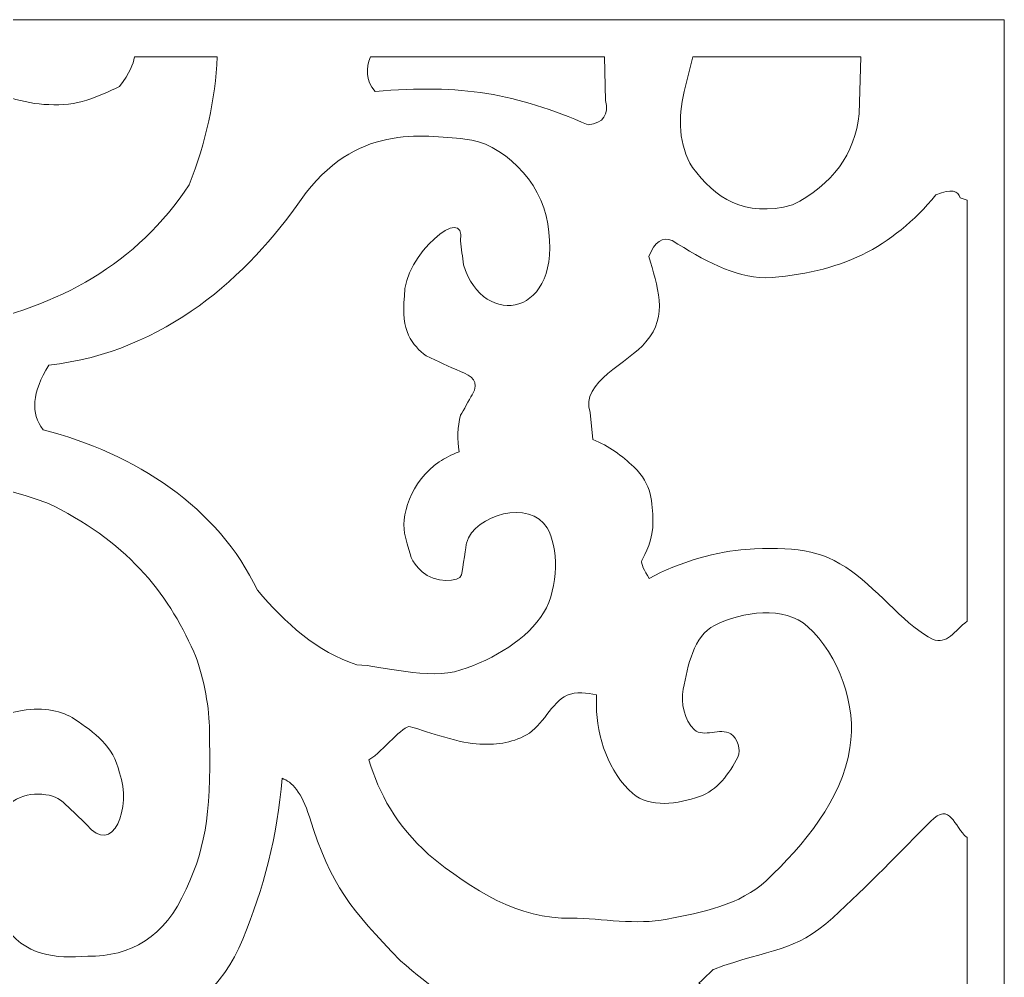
# Model space of a CAD drawing. Header units: centimetres. Extents: x -9.3 to 9.5, y -2.9 to 13.8.
# Drawn here: x -4.659 to -0.488, y 9.703 to 13.757 of the extents above; entities that cross this region are included whole.
import ezdxf

# ---------------------------------------------------------------- set-up
doc = ezdxf.new("R2010")
doc.units = ezdxf.units.CM
doc.header["$MEASUREMENT"] = 0
doc.layers.add('layer 1', color=7, linetype='Continuous')

msp = doc.modelspace()

# ---------------------------------------------------------------- linework, layer by layer
at = {"layer": 'layer 1', "color": 250, "lineweight": 9}
for points, knots in [([(-9.31831, 13.75701), (-9.31831, 13.75701), (-9.1604, 13.75701), (-9.1604, 13.75701), (-9.1604, 13.75701), (-9.1604, 13.75701), (-0.64637, 13.75701), (-0.64637, 13.75701), (-0.64637, 13.75701), (-0.64637, 13.75701), (-0.48846, 13.75701), (-0.48846, 13.75701), (-0.48846, 13.75701), (-0.48846, 13.75701), (-0.48846, 13.59915), (-0.48846, 13.59915), (-0.48846, 13.59915), (-0.48846, 13.59915), (-0.48846, -2.78594), (-0.48846, -2.78594), (-0.48846, -2.78594), (-0.48846, -2.78594), (-0.48846, -2.9438), (-0.48846, -2.9438), (-0.48846, -2.9438), (-0.48846, -2.9438), (-0.64637, -2.9438), (-0.64637, -2.9438), (-0.64637, -2.9438), (-0.64637, -2.9438), (-9.1604, -2.9438), (-9.1604, -2.9438), (-9.1604, -2.9438), (-9.1604, -2.9438), (-9.31831, -2.9438), (-9.31831, -2.9438), (-9.31831, -2.9438), (-9.31831, -2.9438), (-9.31831, -2.78594), (-9.31831, -2.78594), (-9.31831, -2.78594), (-9.31831, -2.78594), (-9.31831, 4.65436), (-9.31831, 4.65436), (-9.31831, 4.65436), (-9.31831, 4.65436), (-9.31831, 6.15887), (-9.31831, 6.15887), (-9.31831, 6.15887), (-9.31831, 6.15887), (-9.31831, 13.59915), (-9.31831, 13.59915), (-9.31831, 13.59915), (-9.31831, 13.59915), (-9.31831, 13.75701), (-9.31831, 13.75701)], [0, 0, 0, 0, 0.0666667, 0.0666667, 0.0666667, 0.0666667, 0.1333333, 0.1333333, 0.1333333, 0.1333333, 0.2, 0.2, 0.2, 0.2, 0.2666667, 0.2666667, 0.2666667, 0.2666667, 0.3333333, 0.3333333, 0.3333333, 0.3333333, 0.4, 0.4, 0.4, 0.4, 0.4666667, 0.4666667, 0.4666667, 0.4666667, 0.5333333, 0.5333333, 0.5333333, 0.5333333, 0.6, 0.6, 0.6, 0.6, 0.6666667, 0.6666667, 0.6666667, 0.6666667, 0.7333333, 0.7333333, 0.7333333, 0.7333333, 0.8, 0.8, 0.8, 0.8, 0.8666667, 0.8666667, 0.8666667, 0.8666667, 1, 1, 1, 1]), ([(-3.82195, 13.59915), (-3.82195, 13.59915), (-4.17265, 13.59915), (-4.17265, 13.59915), (-4.17265, 13.59915), (-4.17866, 13.56772), (-4.18949, 13.53299), (-4.23581, 13.47453), (-4.23581, 13.47453), (-4.32587, 13.43095), (-4.41659, 13.38896), (-4.53543, 13.39734), (-4.53543, 13.39734), (-4.64522, 13.40086), (-4.74502, 13.43946), (-4.84338, 13.48312), (-4.84338, 13.48312), (-4.9208, 13.50478), (-4.96574, 13.47295), (-4.96328, 13.36302), (-4.96328, 13.36302), (-4.98606, 13.26723), (-4.99927, 13.17144), (-5.03176, 13.07565), (-5.03176, 13.07565), (-5.08272, 12.93735), (-5.14233, 12.83832), (-5.39972, 12.79687), (-5.39972, 12.79687), (-5.54168, 12.78294), (-5.69394, 12.77759), (-5.84477, 12.77114), (-5.84477, 12.77114), (-5.92006, 12.7515), (-5.92071, 12.71217), (-5.88757, 12.6639), (-5.88757, 12.6639), (-5.59902, 12.4768), (-5.23603, 12.41821), (-4.89478, 12.46231), (-4.89478, 12.46231), (-4.49126, 12.54044), (-4.16169, 12.72307), (-3.94063, 13.05849), (-3.94063, 13.05849), (-3.87039, 13.23873), (-3.82897, 13.41892), (-3.82195, 13.59915)], [0, 0, 0, 0, 0.0769231, 0.0769231, 0.0769231, 0.0769231, 0.1538462, 0.1538462, 0.1538462, 0.1538462, 0.2307692, 0.2307692, 0.2307692, 0.2307692, 0.3076923, 0.3076923, 0.3076923, 0.3076923, 0.3846154, 0.3846154, 0.3846154, 0.3846154, 0.4615385, 0.4615385, 0.4615385, 0.4615385, 0.5384615, 0.5384615, 0.5384615, 0.5384615, 0.6153846, 0.6153846, 0.6153846, 0.6153846, 0.6923077, 0.6923077, 0.6923077, 0.6923077, 0.7692308, 0.7692308, 0.7692308, 0.7692308, 0.8461538, 0.8461538, 0.8461538, 0.8461538, 1, 1, 1, 1]), ([(-2.18116, 13.59915), (-2.18116, 13.59915), (-3.17331, 13.59915), (-3.17331, 13.59915), (-3.17331, 13.59915), (-3.1921, 13.55045), (-3.19469, 13.50179), (-3.15334, 13.45309), (-3.15334, 13.45309), (-2.78681, 13.48498), (-2.55821, 13.44489), (-2.25038, 13.31156), (-2.25038, 13.31156), (-2.18618, 13.32014), (-2.16198, 13.35445), (-2.17773, 13.4145), (-2.17773, 13.4145), (-2.17773, 13.4145), (-2.18116, 13.59915), (-2.18116, 13.59915)], [0, 0, 0, 0, 0.1666667, 0.1666667, 0.1666667, 0.1666667, 0.3333333, 0.3333333, 0.3333333, 0.3333333, 0.5, 0.5, 0.5, 0.5, 0.6666667, 0.6666667, 0.6666667, 0.6666667, 1, 1, 1, 1]), ([(-1.0958, 13.59915), (-1.0958, 13.59915), (-1.80747, 13.59915), (-1.80747, 13.59915), (-1.80747, 13.59915), (-1.80747, 13.59915), (-1.84384, 13.45309), (-1.84384, 13.45309), (-1.84384, 13.45309), (-1.87131, 13.33814), (-1.86783, 13.22929), (-1.80965, 13.13141), (-1.80965, 13.13141), (-1.71252, 13.00407), (-1.59169, 12.91683), (-1.38601, 12.97271), (-1.38601, 12.97271), (-1.21492, 13.05852), (-1.12073, 13.18718), (-1.10363, 13.35874), (-1.10363, 13.35874), (-1.10363, 13.35874), (-1.0958, 13.59915), (-1.0958, 13.59915)], [0, 0, 0, 0, 0.1428571, 0.1428571, 0.1428571, 0.1428571, 0.2857143, 0.2857143, 0.2857143, 0.2857143, 0.4285714, 0.4285714, 0.4285714, 0.4285714, 0.5714286, 0.5714286, 0.5714286, 0.5714286, 0.7142857, 0.7142857, 0.7142857, 0.7142857, 1, 1, 1, 1]), ([(-4.55935, 12.021), (-4.17055, 11.92101), (-3.81609, 11.69213), (-3.6519, 11.34134), (-3.6519, 11.34134), (-3.53156, 11.20255), (-3.40088, 11.08067), (-3.23021, 11.02548), (-3.23021, 11.02548), (-3.12599, 11.02406), (-2.93021, 10.95861), (-2.7895, 11.00403), (-2.7895, 11.00403), (-2.64877, 11.04944), (-2.50641, 11.13645), (-2.43965, 11.24636), (-2.43965, 11.24636), (-2.37318, 11.35626), (-2.37779, 11.52596), (-2.42483, 11.60557), (-2.42483, 11.60557), (-2.49644, 11.72685), (-2.73209, 11.663), (-2.76603, 11.54124), (-2.76603, 11.54124), (-2.7681, 11.53374), (-2.78139, 11.43756), (-2.78737, 11.40611), (-2.78737, 11.40611), (-2.79339, 11.37467), (-2.90193, 11.37132), (-2.95417, 11.42007), (-2.95417, 11.42007), (-3.00658, 11.46882), (-3.00015, 11.48148), (-3.02492, 11.5659), (-3.02492, 11.5659), (-3.0495, 11.65032), (-3.00262, 11.80451), (-2.88155, 11.88544), (-2.88155, 11.88544), (-2.85784, 11.90129), (-2.82935, 11.91542), (-2.79763, 11.92798), (-2.79763, 11.92798), (-2.80611, 11.97668), (-2.80438, 12.03519), (-2.79145, 12.08244), (-2.79145, 12.08244), (-2.77727, 12.10174), (-2.7567, 12.14923), (-2.74243, 12.16852), (-2.74243, 12.16852), (-2.70865, 12.22655), (-2.74522, 12.24936), (-2.79157, 12.26716), (-2.79157, 12.26716), (-2.8401, 12.28933), (-2.88863, 12.31149), (-2.93712, 12.33364), (-2.93712, 12.33364), (-2.9958, 12.37928), (-3.0451, 12.4378), (-3.02917, 12.58669), (-3.02917, 12.58669), (-3.03487, 12.75795), (-2.76377, 12.98603), (-2.79157, 12.82045), (-2.79157, 12.82045), (-2.78737, 12.78686), (-2.78316, 12.75327), (-2.7788, 12.71966), (-2.7788, 12.71966), (-2.69556, 12.44345), (-2.35447, 12.49666), (-2.42219, 12.89315), (-2.42219, 12.89315), (-2.4477, 13.07582), (-2.62033, 13.2382), (-2.77298, 13.25192), (-2.77298, 13.25192), (-2.95409, 13.26818), (-3.24091, 13.31651), (-3.46603, 12.99582), (-3.46603, 12.99582), (-3.69102, 12.67512), (-4.03918, 12.35118), (-4.53543, 12.29422), (-4.53543, 12.29422), (-4.60603, 12.18033), (-4.61367, 12.08926), (-4.55875, 12.02103), (-4.55875, 12.02103), (-4.55875, 12.02103), (-4.55935, 12.021), (-4.55935, 12.021)], [0, 0, 0, 0, 0.04, 0.04, 0.04, 0.04, 0.08, 0.08, 0.08, 0.08, 0.12, 0.12, 0.12, 0.12, 0.16, 0.16, 0.16, 0.16, 0.2, 0.2, 0.2, 0.2, 0.24, 0.24, 0.24, 0.24, 0.28, 0.28, 0.28, 0.28, 0.32, 0.32, 0.32, 0.32, 0.36, 0.36, 0.36, 0.36, 0.4, 0.4, 0.4, 0.4, 0.44, 0.44, 0.44, 0.44, 0.48, 0.48, 0.48, 0.48, 0.52, 0.52, 0.52, 0.52, 0.56, 0.56, 0.56, 0.56, 0.6, 0.6, 0.6, 0.6, 0.64, 0.64, 0.64, 0.64, 0.68, 0.68, 0.68, 0.68, 0.72, 0.72, 0.72, 0.72, 0.76, 0.76, 0.76, 0.76, 0.8, 0.8, 0.8, 0.8, 0.84, 0.84, 0.84, 0.84, 0.88, 0.88, 0.88, 0.88, 0.92, 0.92, 0.92, 0.92, 1, 1, 1, 1]), ([(-0.64637, 11.21049), (-0.64637, 11.21049), (-0.64637, 12.9931), (-0.64637, 12.9931), (-0.64637, 12.9931), (-0.64637, 12.9931), (-0.67507, 13.00273), (-0.67507, 13.00273), (-0.67507, 13.00273), (-0.6844, 13.03205), (-0.7116, 13.04349), (-0.7779, 13.0156), (-0.7779, 13.0156), (-0.96391, 12.78992), (-1.18523, 12.68248), (-1.50146, 12.6639), (-1.50146, 12.6639), (-1.63275, 12.66657), (-1.76399, 12.73956), (-1.89511, 12.8226), (-1.89511, 12.8226), (-1.93661, 12.83977), (-1.96939, 12.8169), (-1.99363, 12.75398), (-1.99363, 12.75398), (-1.96017, 12.63257), (-1.90765, 12.50216), (-2.00636, 12.39369), (-2.00636, 12.39369), (-2.07683, 12.30234), (-2.28812, 12.22517), (-2.24182, 12.09345), (-2.24182, 12.09345), (-2.24182, 12.09345), (-2.23147, 11.9791), (-2.23147, 11.9791), (-2.23147, 11.9791), (-2.16206, 11.95348), (-2.10714, 11.91048), (-2.05776, 11.86399), (-2.05776, 11.86399), (-1.97957, 11.79036), (-1.97957, 11.71048), (-1.97641, 11.63454), (-1.97641, 11.63454), (-1.97343, 11.55859), (-2.01149, 11.49084), (-2.02356, 11.46725), (-2.02356, 11.46725), (-2.02959, 11.45555), (-2.01177, 11.42379), (-1.99221, 11.39162), (-1.99221, 11.39162), (-1.87079, 11.46136), (-1.6913, 11.50849), (-1.58309, 11.51463), (-1.58309, 11.51463), (-1.38601, 11.52582), (-1.26627, 11.51717), (-1.13572, 11.42221), (-1.13572, 11.42221), (-1.01494, 11.33455), (-0.893, 11.18023), (-0.79189, 11.13488), (-0.79189, 11.13488), (-0.73165, 11.10785), (-0.69802, 11.17085), (-0.64637, 11.21049)], [0, 0, 0, 0, 0.0555556, 0.0555556, 0.0555556, 0.0555556, 0.1111111, 0.1111111, 0.1111111, 0.1111111, 0.1666667, 0.1666667, 0.1666667, 0.1666667, 0.2222222, 0.2222222, 0.2222222, 0.2222222, 0.2777778, 0.2777778, 0.2777778, 0.2777778, 0.3333333, 0.3333333, 0.3333333, 0.3333333, 0.3888889, 0.3888889, 0.3888889, 0.3888889, 0.4444444, 0.4444444, 0.4444444, 0.4444444, 0.5, 0.5, 0.5, 0.5, 0.5555556, 0.5555556, 0.5555556, 0.5555556, 0.6111111, 0.6111111, 0.6111111, 0.6111111, 0.6666667, 0.6666667, 0.6666667, 0.6666667, 0.7222222, 0.7222222, 0.7222222, 0.7222222, 0.7777778, 0.7777778, 0.7777778, 0.7777778, 0.8333333, 0.8333333, 0.8333333, 0.8333333, 0.8888889, 0.8888889, 0.8888889, 0.8888889, 1, 1, 1, 1]), ([(-5.91659, 11.52497), (-5.65171, 11.5313), (-5.41277, 11.49586), (-5.28844, 11.41295), (-5.28844, 11.41295), (-5.11852, 11.3062), (-4.89523, 10.95035), (-4.98069, 10.67626), (-4.98069, 10.67626), (-4.96028, 10.69069), (-4.93875, 10.70433), (-4.91619, 10.71708), (-4.91619, 10.71708), (-4.81424, 10.77445), (-4.76805, 10.81237), (-4.64821, 10.83268), (-4.64821, 10.83268), (-4.55616, 10.84831), (-4.47563, 10.82919), (-4.42628, 10.79614), (-4.42628, 10.79614), (-4.34159, 10.73955), (-4.26126, 10.68268), (-4.23581, 10.56869), (-4.23581, 10.56869), (-4.18157, 10.42502), (-4.26356, 10.20879), (-4.37489, 10.34994), (-4.37489, 10.34994), (-4.40423, 10.37776), (-4.43356, 10.40561), (-4.46294, 10.43342), (-4.46294, 10.43342), (-4.49636, 10.46512), (-4.5168, 10.47382), (-4.56465, 10.47786), (-4.56465, 10.47786), (-4.64748, 10.48484), (-4.72802, 10.44992), (-4.80289, 10.30491), (-4.80289, 10.30491), (-4.82427, 10.14725), (-4.82083, 10.00713), (-4.72781, 9.92961), (-4.72781, 9.92961), (-4.63753, 9.79058), (-4.50711, 9.78215), (-4.37061, 9.79236), (-4.37061, 9.79236), (-4.18877, 9.79022), (-4.04398, 9.87172), (-3.95351, 10.07544), (-3.95351, 10.07544), (-3.86345, 10.26888), (-3.84765, 10.42237), (-3.85516, 10.76583), (-3.85516, 10.76583), (-3.85721, 10.85559), (-3.88275, 10.99369), (-3.9211, 11.08051), (-3.9211, 11.08051), (-4.0332, 11.33519), (-4.21087, 11.55471), (-4.54395, 11.71173), (-4.54395, 11.71173), (-4.78398, 11.79778), (-4.97225, 11.82361), (-5.23505, 11.81245), (-5.23505, 11.81245), (-5.58915, 11.76684), (-5.8329, 11.66485), (-5.91659, 11.52497)], [0, 0, 0, 0, 0.0526316, 0.0526316, 0.0526316, 0.0526316, 0.1052632, 0.1052632, 0.1052632, 0.1052632, 0.1578947, 0.1578947, 0.1578947, 0.1578947, 0.2105263, 0.2105263, 0.2105263, 0.2105263, 0.2631579, 0.2631579, 0.2631579, 0.2631579, 0.3157895, 0.3157895, 0.3157895, 0.3157895, 0.3684211, 0.3684211, 0.3684211, 0.3684211, 0.4210526, 0.4210526, 0.4210526, 0.4210526, 0.4736842, 0.4736842, 0.4736842, 0.4736842, 0.5263158, 0.5263158, 0.5263158, 0.5263158, 0.5789474, 0.5789474, 0.5789474, 0.5789474, 0.6315789, 0.6315789, 0.6315789, 0.6315789, 0.6842105, 0.6842105, 0.6842105, 0.6842105, 0.7368421, 0.7368421, 0.7368421, 0.7368421, 0.7894737, 0.7894737, 0.7894737, 0.7894737, 0.8421053, 0.8421053, 0.8421053, 0.8421053, 0.8947368, 0.8947368, 0.8947368, 0.8947368, 1, 1, 1, 1]), ([(-3.1792, 10.62387), (-3.13771, 10.48065), (-3.06256, 10.34511), (-2.92653, 10.22342), (-2.92653, 10.22342), (-2.73929, 10.06826), (-2.54452, 9.94814), (-2.32325, 9.95321), (-2.32325, 9.95321), (-2.18763, 9.95177), (-2.04964, 9.92337), (-1.91665, 9.94892), (-1.91665, 9.94892), (-1.76941, 9.97719), (-1.60676, 10.00944), (-1.49726, 10.11189), (-1.49726, 10.11189), (-1.33546, 10.26326), (-1.17767, 10.4551), (-1.14215, 10.67376), (-1.14215, 10.67376), (-1.11285, 10.85311), (-1.18708, 11.06654), (-1.32181, 11.18845), (-1.32181, 11.18845), (-1.41899, 11.27651), (-1.59835, 11.25191), (-1.71545, 11.19275), (-1.71545, 11.19275), (-1.80513, 11.14752), (-1.82905, 11.02103), (-1.84812, 10.92254), (-1.84812, 10.92254), (-1.85936, 10.86433), (-1.84428, 10.79154), (-1.80112, 10.75097), (-1.80112, 10.75097), (-1.7633, 10.71563), (-1.69073, 10.76133), (-1.64705, 10.73382), (-1.64705, 10.73382), (-1.61799, 10.71552), (-1.60167, 10.66592), (-1.61703, 10.63517), (-1.61703, 10.63517), (-1.65169, 10.56558), (-1.70625, 10.49338), (-1.77962, 10.4679), (-1.77962, 10.4679), (-1.86873, 10.43701), (-1.99146, 10.41833), (-2.06208, 10.48076), (-2.06208, 10.48076), (-2.16294, 10.56989), (-2.21551, 10.71937), (-2.21615, 10.85392), (-2.21615, 10.85392), (-2.21623, 10.86898), (-2.21623, 10.88369), (-2.21608, 10.89816), (-2.21608, 10.89816), (-2.25483, 10.90678), (-2.3019, 10.91326), (-2.3403, 10.89681), (-2.3403, 10.89681), (-2.40587, 10.86864), (-2.44422, 10.7654), (-2.51142, 10.72952), (-2.51142, 10.72952), (-2.57846, 10.69364), (-2.64145, 10.68508), (-2.7253, 10.69092), (-2.7253, 10.69092), (-2.80919, 10.69677), (-2.9572, 10.75168), (-3.00347, 10.76384), (-3.00347, 10.76384), (-3.03653, 10.77252), (-3.11609, 10.66137), (-3.1792, 10.62387)], [0, 0, 0, 0, 0.047619, 0.047619, 0.047619, 0.047619, 0.0952381, 0.0952381, 0.0952381, 0.0952381, 0.1428571, 0.1428571, 0.1428571, 0.1428571, 0.1904762, 0.1904762, 0.1904762, 0.1904762, 0.2380952, 0.2380952, 0.2380952, 0.2380952, 0.2857143, 0.2857143, 0.2857143, 0.2857143, 0.3333333, 0.3333333, 0.3333333, 0.3333333, 0.3809524, 0.3809524, 0.3809524, 0.3809524, 0.4285714, 0.4285714, 0.4285714, 0.4285714, 0.4761905, 0.4761905, 0.4761905, 0.4761905, 0.5238095, 0.5238095, 0.5238095, 0.5238095, 0.5714286, 0.5714286, 0.5714286, 0.5714286, 0.6190476, 0.6190476, 0.6190476, 0.6190476, 0.6666667, 0.6666667, 0.6666667, 0.6666667, 0.7142857, 0.7142857, 0.7142857, 0.7142857, 0.7619048, 0.7619048, 0.7619048, 0.7619048, 0.8095238, 0.8095238, 0.8095238, 0.8095238, 0.8571429, 0.8571429, 0.8571429, 0.8571429, 0.9047619, 0.9047619, 0.9047619, 0.9047619, 1, 1, 1, 1]), ([(-3.03608, 9.05149), (-3.00989, 9.03758), (-2.98375, 9.02338), (-2.95797, 9.00893), (-2.95797, 9.00893), (-2.95797, 9.00893), (-2.93497, 8.99615), (-2.93497, 8.99615), (-2.93497, 8.99615), (-2.91554, 8.98513), (-2.89627, 8.97392), (-2.87704, 8.96259), (-2.87704, 8.96259), (-2.87704, 8.96259), (-2.86108, 8.95311), (-2.86108, 8.95311), (-2.86108, 8.95311), (-2.80644, 8.92077), (-2.75282, 8.88719), (-2.70012, 8.85245), (-2.70012, 8.85245), (-2.70012, 8.85245), (-2.69831, 8.85125), (-2.69831, 8.85125), (-2.69831, 8.85125), (-2.6438, 8.8154), (-2.5903, 8.7783), (-2.53784, 8.73997), (-2.53784, 8.73997), (-2.53784, 8.73997), (-2.53328, 8.73667), (-2.53328, 8.73667), (-2.53328, 8.73667), (-2.31968, 8.58059), (-2.12172, 8.4045), (-1.94206, 8.21112), (-1.94206, 8.21112), (-1.79838, 8.2417), (-1.90324, 8.41097), (-1.7262, 8.4917), (-1.7262, 8.4917), (-1.66625, 8.51903), (-1.55205, 8.51672), (-1.53358, 8.46273), (-1.53358, 8.46273), (-1.51524, 8.40875), (-1.55322, 8.42681), (-1.58708, 8.3716), (-1.58708, 8.3716), (-1.63581, 8.29217), (-1.60146, 8.22053), (-1.56995, 8.16894), (-1.56995, 8.16894), (-1.41927, 8.10568), (-1.28298, 8.11639), (-1.17205, 8.25902), (-1.17205, 8.25902), (-1.02565, 8.50212), (-1.14692, 8.70942), (-1.34322, 8.90667), (-1.34322, 8.90667), (-1.55589, 9.13154), (-1.82796, 9.31668), (-2.2461, 9.4042), (-2.2461, 9.4042), (-2.61123, 9.43336), (-2.77965, 9.54776), (-3.0463, 9.77306), (-3.0463, 9.77306), (-3.25614, 9.99244), (-3.33894, 10.08532), (-3.4314, 10.3821), (-3.4314, 10.3821), (-3.46397, 10.4864), (-3.50521, 10.53109), (-3.54736, 10.54528), (-3.54736, 10.54528), (-3.56607, 10.30088), (-3.62617, 10.07606), (-3.71402, 9.8643), (-3.71402, 9.8643), (-3.79729, 9.65487), (-3.95662, 9.53324), (-4.1476, 9.44832)], [0, 0, 0, 0, 0.0454545, 0.0454545, 0.0454545, 0.0454545, 0.0909091, 0.0909091, 0.0909091, 0.0909091, 0.1363636, 0.1363636, 0.1363636, 0.1363636, 0.1818182, 0.1818182, 0.1818182, 0.1818182, 0.2272727, 0.2272727, 0.2272727, 0.2272727, 0.2727273, 0.2727273, 0.2727273, 0.2727273, 0.3181818, 0.3181818, 0.3181818, 0.3181818, 0.3636364, 0.3636364, 0.3636364, 0.3636364, 0.4090909, 0.4090909, 0.4090909, 0.4090909, 0.4545455, 0.4545455, 0.4545455, 0.4545455, 0.5, 0.5, 0.5, 0.5, 0.5454545, 0.5454545, 0.5454545, 0.5454545, 0.5909091, 0.5909091, 0.5909091, 0.5909091, 0.6363636, 0.6363636, 0.6363636, 0.6363636, 0.6818182, 0.6818182, 0.6818182, 0.6818182, 0.7272727, 0.7272727, 0.7272727, 0.7272727, 0.7727273, 0.7727273, 0.7727273, 0.7727273, 0.8181818, 0.8181818, 0.8181818, 0.8181818, 0.8636364, 0.8636364, 0.8636364, 0.8636364, 0.9090909, 0.9090909, 0.9090909, 0.9090909, 1, 1, 1, 1]), ([(-0.64637, 8.53216), (-0.64637, 8.53216), (-0.64637, 10.29461), (-0.64637, 10.29461), (-0.64637, 10.29461), (-0.70303, 10.33949), (-0.71596, 10.44973), (-0.80134, 10.36283), (-0.80134, 10.36283), (-0.91958, 10.24236), (-1.07248, 10.08529), (-1.21492, 9.95534), (-1.21492, 9.95534), (-1.37954, 9.80499), (-1.47519, 9.82738), (-1.71982, 9.73661), (-1.71982, 9.73661), (-1.71982, 9.73661), (-1.75009, 9.70892), (-1.78185, 9.67815), (-1.78185, 9.67815), (-1.78185, 9.67815), (-1.33041, 9.38704), (-1.33041, 9.38704), (-1.33041, 9.38704), (-1.1743, 9.23644), (-1.03709, 9.07454), (-0.96661, 8.87235), (-0.96661, 8.87235), (-0.86899, 8.77964), (-0.71693, 8.83901), (-0.67082, 8.94097), (-0.67082, 8.94097), (-0.67082, 8.94097), (-0.64637, 8.53216), (-0.64637, 8.53216)], [0, 0, 0, 0, 0.1, 0.1, 0.1, 0.1, 0.2, 0.2, 0.2, 0.2, 0.3, 0.3, 0.3, 0.3, 0.4, 0.4, 0.4, 0.4, 0.5, 0.5, 0.5, 0.5, 0.6, 0.6, 0.6, 0.6, 0.7, 0.7, 0.7, 0.7, 0.8, 0.8, 0.8, 0.8, 1, 1, 1, 1])]:
    msp.add_open_spline(points, degree=3, knots=knots, dxfattribs=at)

doc.saveas('drawing.dxf')
